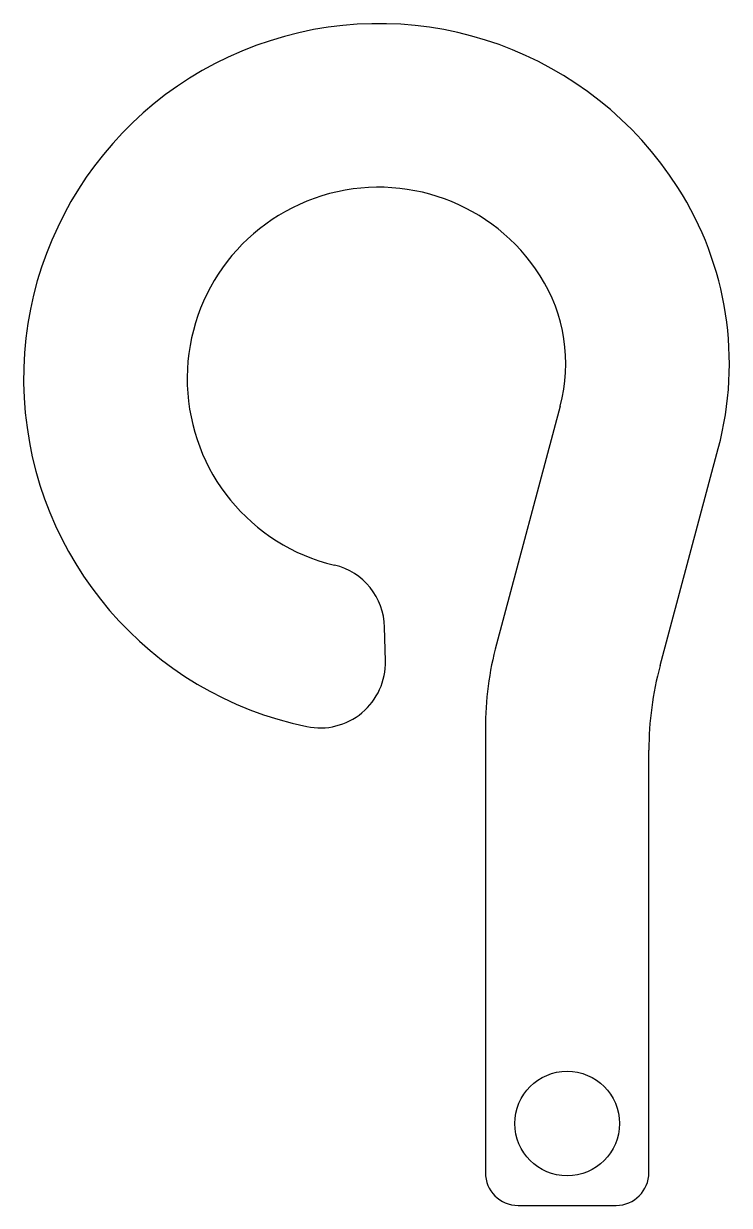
# Model space of a CAD drawing. Extents: x 0 to 21.6, y 0 to 36.1.
import ezdxf

# ---------------------------------------------------------------- set-up
doc = ezdxf.new("R2010")
doc.units = 0
doc.layers.add('WHITE', color=7, linetype='CONTINUOUS')

msp = doc.modelspace()

# ---------------------------------------------------------------- linework, layer by layer
at = {"layer": 'WHITE', "linetype": 'CONTINUOUS'}
for p, q in [((16.404957, 24.430344), (14.455646, 17.155417)), ((19.455646, 16.497155), (21.234586, 23.136249)), ((11.061511, 16.640727), (11.036835, 17.670496)), ((14.114904, 14.567227), (14.114904, 1)), ((19.114904, 1), (19.114904, 13.908964)), ((15.114904, 0), (18.114904, 0))]:
    msp.add_line(p, q, dxfattribs=at)
msp.add_circle((16.614904, 2.5), 1.6, dxfattribs=at)
for centre, radius, start, end in [((10.854866, 25.264297), 10.854866, 32.565472, 258.318983), ((10.854866, 25.264297), 5.854866, 32.565472, 256.621678), ((11.575327, 25.72444), 10, -15, 32.565472), ((11.575327, 25.72444), 5, -15, 32.565472), ((9.037408, 17.622584), 2, 1.372703, 76.621678), ((24.114904, 14.567227), 10, 165, 180), ((9.062085, 16.592815), 2, -101.681017, 1.372703), ((29.114904, 13.908964), 10, 165, 180), ((15.114904, 1), 1, 180, 270), ((18.114904, 1), 1, -90, 0)]:
    msp.add_arc(centre, radius, start, end, dxfattribs=at)

doc.saveas('drawing.dxf')
